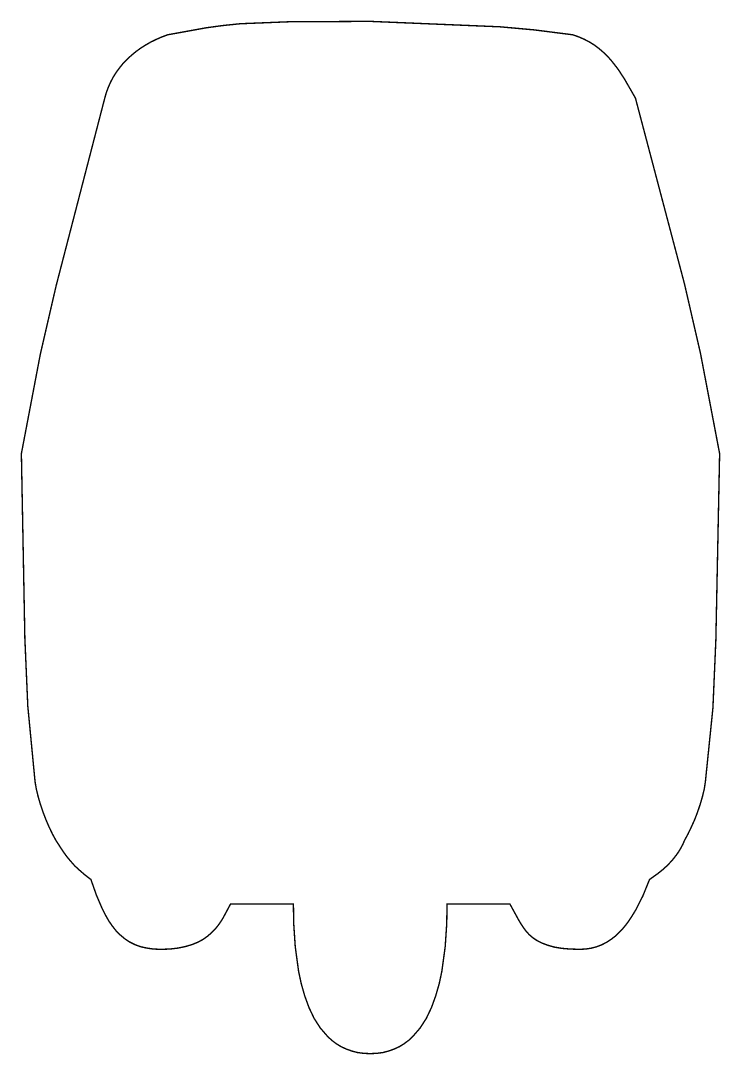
# Model space of a CAD drawing. Extents: x -24 to 26.1, y -35.4 to 38.6.
import ezdxf

# ---------------------------------------------------------------- set-up
doc = ezdxf.new("R2010")
doc.units = 0
doc.layers.get('0').update_dxf_attribs({"linetype": 'CONTINUOUS'})

msp = doc.modelspace()

# ---------------------------------------------------------------- linework, layer by layer
at = {"color": 165, "const_width": 0.1}
msp.add_lwpolyline([(11.0784, -24.6756), (6.57844, -24.6756), (6.55843, -26.0654), (6.44846, -27.7256), (6.20844, -29.4956), (6.01844, -30.3856), (5.76844, -31.2556), (5.46843, -32.0856), (5.09847, -32.8656), (4.64844, -33.5654), (4.11843, -34.1756), (3.82844, -34.4456), (3.50846, -34.6856), (3.16846, -34.8956), (2.79844, -35.0654), (2.40842, -35.2056), (1.99843, -35.3154), (1.54844, -35.3756), (1.07845, -35.3956), (0.60845, -35.3756), (0.15842, -35.3154), (-0.25157, -35.2056), (-0.64155, -35.0654), (-1.01156, -34.8956), (-1.35156, -34.6856), (-1.67156, -34.4456), (-1.96153, -34.1756), (-2.49154, -33.5654), (-2.94157, -32.8656), (-3.31158, -32.0856), (-3.61154, -31.2556), (-3.86154, -30.3856), (-4.05154, -29.4956), (-4.29156, -27.7256), (-4.40153, -26.0654), (-4.42156, -24.6756), (-8.92156, -24.6756), (-9.46153, -25.6856), (-9.63157, -25.9556), (-9.82156, -26.2256), (-10.0416, -26.4956), (-10.2916, -26.7456), (-10.5716, -26.9856), (-10.8915, -27.2156), (-11.2616, -27.4156), (-11.6815, -27.5856), (-12.1515, -27.7256), (-12.6815, -27.8356), (-13.2616, -27.9056), (-13.9215, -27.9256), (-14.4415, -27.9056), (-14.9215, -27.8356), (-15.3715, -27.7356), (-15.7815, -27.5856), (-16.1615, -27.3956), (-16.5015, -27.1656), (-16.8215, -26.8956), (-17.1215, -26.5956), (-17.3915, -26.2556), (-17.6515, -25.8756), (-17.8815, -25.4656), (-18.1115, -25.0156), (-18.5315, -24.0354), (-18.9215, -22.9256), (-19.3515, -22.5956), (-19.7315, -22.2656), (-20.0715, -21.9556), (-20.3615, -21.6256), (-20.6415, -21.2956), (-20.9015, -20.9356), (-21.4215, -20.1356), (-21.6715, -19.6756), (-21.9115, -19.1756), (-22.1415, -18.6456), (-22.3515, -18.0956), (-22.5415, -17.5354), (-22.7015, -16.9856), (-22.8315, -16.4456), (-22.9215, -15.9256), (-23.4415, -10.5155), (-23.6515, -5.67551), (-23.9015, 7.57449), (-22.5515, 14.6644), (-21.4115, 19.6044), (-17.9215, 33.0744), (-17.8115, 33.4544), (-17.6715, 33.8244), (-17.5115, 34.1846), (-17.3315, 34.5344), (-17.1215, 34.8644), (-16.8815, 35.1944), (-16.6315, 35.5044), (-16.3515, 35.7944), (-16.0515, 36.0744), (-15.7315, 36.3444), (-15.3915, 36.5944), (-15.0315, 36.8244), (-14.6515, 37.0444), (-14.2615, 37.2344), (-13.8516, 37.4144), (-13.4216, 37.5744), (-10.6616, 38.0744), (-9.49154, 38.2344), (-8.23156, 38.3644), (-4.77154, 38.5044), (1.07845, 38.5344), (10.3885, 38.1444), (12.8185, 37.9244), (15.5785, 37.5744), (16.0085, 37.4244), (16.4185, 37.2444), (16.7985, 37.0444), (17.1485, 36.8244), (17.4785, 36.5744), (17.7785, 36.3144), (18.0685, 36.0344), (18.3385, 35.7344), (18.8285, 35.1044), (19.2685, 34.4346), (20.0685, 33.0444), (23.5785, 19.7444), (24.7285, 14.7544), (26.0985, 7.57449), (25.8285, -5.7755), (25.6185, -10.6355), (25.0785, -15.9256), (24.9985, -16.4456), (24.8685, -16.9856), (24.7085, -17.5354), (24.5185, -18.0956), (24.3085, -18.6456), (24.0685, -19.1756), (23.8285, -19.6756), (23.5785, -20.1356), (23.4585, -20.4156), (23.3185, -20.6756), (23.1785, -20.9156), (23.0185, -21.1456), (22.6985, -21.5556), (22.3585, -21.9156), (22.0185, -22.2256), (21.6785, -22.4956), (21.0785, -22.9256), (20.6085, -24.0856), (20.0985, -25.0956), (19.8285, -25.5354), (19.5585, -25.9456), (19.2685, -26.3256), (18.9685, -26.6556), (18.6585, -26.9556), (18.3385, -27.2056), (17.9985, -27.4256), (17.6485, -27.6056), (17.2785, -27.7456), (16.8985, -27.8456), (16.4985, -27.9056), (16.0785, -27.9256), (15.3985, -27.9056), (14.7885, -27.8556), (14.2585, -27.7656), (13.7984, -27.6356), (13.3984, -27.4856), (13.0484, -27.3154), (12.7484, -27.1156), (12.4884, -26.8956), (12.2585, -26.6556), (12.0685, -26.3956), (11.8885, -26.1256), (11.7184, -25.8456), (11.0784, -24.6756)], close=True, dxfattribs=at)

doc.saveas('drawing.dxf')
